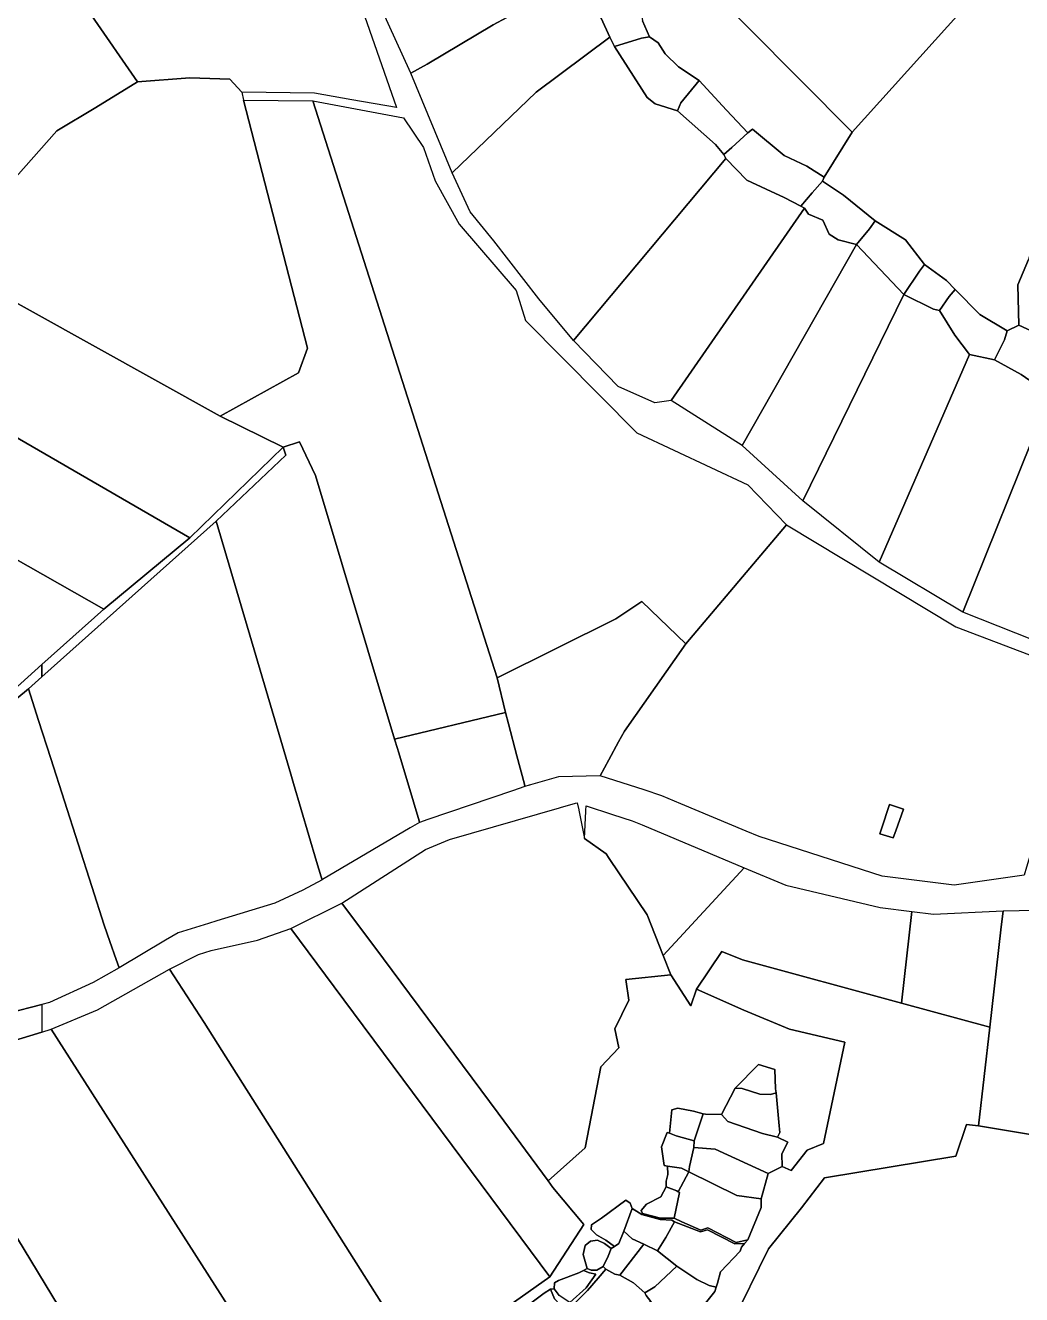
# Model space of a CAD drawing. Extents: x 542555 to 550520, y 1840485 to 1846995.
# Drawn here: x 547994.7 to 548318.6, y 1842078.1 to 1842490.9 of the extents above; entities that cross this region are included whole.
import ezdxf

# ---------------------------------------------------------------- set-up
doc = ezdxf.new("R2010")
doc.units = 0
doc.layers.add('Level 30', color=7, linetype='Continuous')

msp = doc.modelspace()

# ---------------------------------------------------------------- linework, layer by layer
at = {"layer": 'Level 30'}
for points in [[(548370.48, 1842574.82), (548263.49, 1842456.1), (548212.54, 1842507.49), (548194.8, 1842538.81), (548184.81, 1842554.07), (548190.9, 1842561.41), (548206.84, 1842579.48), (548214.39, 1842591.26), (548224.43, 1842605.95), (548239.64, 1842628.82), (548263, 1842656.35), (548273.1, 1842669.12), (548280.69, 1842680.6), (548288.5, 1842695), (548291.27, 1842698.13), (548303.84, 1842682.21), (548372.23, 1842576.15)], [(548372.23, 1842576.15), (548396.41, 1842538.6), (548413.66, 1842514.24), (548378.45, 1842481.39), (548360.91, 1842466.5), (548338.78, 1842444.43), (548335.77, 1842441.37), (548327.87, 1842430.37), (548323.28, 1842423.33), (548320.82, 1842414.75), (548317.38, 1842406.44), (548317.61, 1842393.42), (548313.87, 1842391.53), (548304.98, 1842396.86), (548296.91, 1842405.02), (548294.16, 1842407.93), (548286.96, 1842413.09), (548280.85, 1842421.08), (548270.94, 1842427.34), (548260.7, 1842435.63), (548253.84, 1842440.19), (548254.41, 1842441.55), (548263.49, 1842456.1), (548370.48, 1842574.82)], [(548171.88, 1842508.6), (548173.39, 1842505.47), (548146.76, 1842491.09), (548125.3, 1842478.26), (548119.95, 1842475.29), (548100.72, 1842517.7), (548087.87, 1842545.9), (548140.33, 1842551.88), (548141.74, 1842552.23), (548143.2, 1842550), (548146.89, 1842546.01), (548149.68, 1842541.02), (548153.54, 1842532.63), (548161.5, 1842521.35), (548165.83, 1842517.16)], [(548016.28, 1842493.97), (548031.07, 1842472.51), (548017.55, 1842464.19), (548004.85, 1842456.62), (547991.59, 1842441.51), (547975.82, 1842409.44), (547973.05, 1842405.72), (547965.95, 1842408.2), (547941.72, 1842399.62), (547938.27, 1842402.39), (547941.63, 1842407.89), (547950.93, 1842414.93), (547933.45, 1842427.41), (547931.74, 1842433.44), (547940.25, 1842446.76), (547937.62, 1842464.25), (547952.95, 1842490.88), (547953.43, 1842500.91), (547958.07, 1842509.7), (547969.65, 1842507.79), (548001.16, 1842502.6), (548006.91, 1842504.58)], [(548100.13, 1842507.77), (548115.26, 1842464.19), (548100.83, 1842466.62), (548088.64, 1842468.88), (548064.97, 1842469.18), (548061.1, 1842473.4), (548048.11, 1842473.87), (548031.07, 1842472.51), (548016.28, 1842493.97)], [(548186.55, 1842510.45), (548192.38, 1842501.68), (548192.4, 1842499.43), (548194.75, 1842496.31), (548195.27, 1842492.39), (548197.54, 1842487.16), (548195.02, 1842486.77), (548186.14, 1842483.96), (548184.62, 1842486.99), (548181.87, 1842493.25), (548175.12, 1842501.86), (548183.87, 1842508.17)], [(548175.12, 1842501.86), (548181.87, 1842493.25), (548184.62, 1842486.99), (548160.72, 1842469.19), (548133.39, 1842442.92), (548119.95, 1842475.29), (548125.3, 1842478.26), (548146.76, 1842491.09), (548173.39, 1842505.47)], [(548221.73, 1842448.86), (548222.39, 1842447.55), (548172.88, 1842388.36), (548161.58, 1842401.96), (548146.93, 1842420.8), (548139.25, 1842430.26), (548133.39, 1842442.92), (548160.72, 1842469.19), (548184.62, 1842486.99), (548186.14, 1842483.96), (548196.85, 1842467.44), (548199.42, 1842465.39), (548206.65, 1842463.09), (548218.99, 1842452.13)], [(548197.54, 1842487.16), (548200.43, 1842485.18), (548202.7, 1842481.64), (548207.04, 1842477.38), (548213.68, 1842472.94), (548207.71, 1842465.7), (548206.65, 1842463.09), (548199.42, 1842465.39), (548196.85, 1842467.44), (548186.14, 1842483.96), (548195.02, 1842486.77)], [(548083.48, 1842377.91), (548058.02, 1842363.76), (547975.82, 1842409.44), (547991.59, 1842441.51), (548004.85, 1842456.62), (548017.55, 1842464.19), (548031.07, 1842472.51), (548048.11, 1842473.87), (548061.1, 1842473.4), (548064.97, 1842469.18), (548065.58, 1842466.58), (548086.39, 1842385.91)], [(548213.68, 1842472.94), (548222.64, 1842463.3), (548229.53, 1842455.97), (548224.38, 1842451.12), (548221.73, 1842448.86), (548218.99, 1842452.13), (548206.65, 1842463.09), (548207.71, 1842465.7)], [(548148.07, 1842278.71), (548150.71, 1842267.44), (548114.71, 1842258.67), (548089.01, 1842344.49), (548083.72, 1842355.44), (548078.43, 1842353.71), (548058.02, 1842363.76), (548083.48, 1842377.91), (548086.39, 1842385.91), (548065.58, 1842466.58), (548088.12, 1842466.35)], [(548242.11, 1842328.38), (548209.38, 1842289.72), (548195.07, 1842303.46), (548186.65, 1842297.91), (548148.07, 1842278.71), (548088.12, 1842466.35), (548117.56, 1842460.78), (548124.1, 1842451.13), (548127.89, 1842440.37), (548135.73, 1842426.18), (548154.24, 1842404.6), (548157.24, 1842394.93), (548193.47, 1842358.35), (548229.57, 1842341.43)], [(548254.41, 1842441.55), (548253.84, 1842440.19), (548250.47, 1842436.41), (548246.73, 1842432.06), (548241.38, 1842434.85), (548235.54, 1842437.65), (548229.17, 1842440.5), (548222.39, 1842447.55), (548221.73, 1842448.86), (548224.38, 1842451.12), (548229.53, 1842455.97), (548231.03, 1842457.12), (548241.34, 1842448.55), (548248.75, 1842445.14)], [(548247.93, 1842431.39), (548204.63, 1842368.87), (548199.35, 1842368.15), (548187.39, 1842373.47), (548172.88, 1842388.36), (548222.39, 1842447.55), (548229.17, 1842440.5), (548235.54, 1842437.65), (548241.38, 1842434.85), (548246.73, 1842432.06)], [(548253.84, 1842440.19), (548260.7, 1842435.63), (548270.94, 1842427.34), (548269.12, 1842424.69), (548264.92, 1842419.66), (548258.95, 1842421.12), (548255.99, 1842423), (548253.9, 1842427.57), (548249.29, 1842429.48), (548247.93, 1842431.39), (548246.73, 1842432.06), (548250.47, 1842436.41)], [(548264.92, 1842419.66), (548227.72, 1842354.24), (548204.63, 1842368.87), (548247.93, 1842431.39), (548249.29, 1842429.48), (548253.9, 1842427.57), (548255.99, 1842423), (548258.95, 1842421.12)], [(548270.94, 1842427.34), (548280.85, 1842421.08), (548286.96, 1842413.09), (548285.37, 1842410.97), (548280.28, 1842403.37), (548264.92, 1842419.66), (548269.12, 1842424.69)], [(548264.92, 1842419.66), (548280.28, 1842403.37), (548247.42, 1842336.23), (548227.72, 1842354.24)], [(548058.02, 1842363.76), (548078.43, 1842353.71), (548048.11, 1842324.2), (547935.96, 1842389.18), (547930.25, 1842377.93), (547913.58, 1842389.38), (547918.45, 1842393.91), (547930.33, 1842414.74), (547941.63, 1842407.89), (547938.27, 1842402.39), (547941.72, 1842399.62), (547965.95, 1842408.2), (547973.05, 1842405.72), (547975.82, 1842409.44)], [(548286.96, 1842413.09), (548294.16, 1842407.93), (548296.91, 1842405.02), (548295, 1842402.65), (548291.85, 1842398.16), (548289.89, 1842398.53), (548280.28, 1842403.37), (548285.37, 1842410.97)], [(548296.91, 1842405.02), (548304.98, 1842396.86), (548313.87, 1842391.53), (548313.02, 1842388.6), (548309.69, 1842382.1), (548301.64, 1842383.87), (548296.87, 1842390.14), (548291.85, 1842398.16), (548295, 1842402.65)], [(548301.64, 1842383.87), (548272.22, 1842316.28), (548247.42, 1842336.23), (548280.28, 1842403.37), (548289.89, 1842398.53), (548291.85, 1842398.16), (548296.87, 1842390.14)], [(548317.61, 1842393.42), (548333, 1842386.29), (548346.4, 1842378.86), (548358.77, 1842372.75), (548388.1, 1842363.95), (548423.25, 1842366.84), (548421.2, 1842358.92), (548422.69, 1842354.43), (548422.62, 1842351.49), (548422.09, 1842349.85), (548395.63, 1842354.47), (548390.9, 1842344.74), (548387.63, 1842345.77), (548375.63, 1842349.91), (548361.08, 1842352.87), (548348.24, 1842359.2), (548329.96, 1842369.26), (548318.41, 1842377.29), (548309.69, 1842382.1), (548313.02, 1842388.6), (548313.87, 1842391.53)], [(547913.58, 1842389.38), (547930.25, 1842377.93), (547935.96, 1842389.18), (548048.11, 1842324.2), (548020.1, 1842301.01), (547946.98, 1842342.52), (547932.33, 1842334.98), (547916.69, 1842352.78), (547903.95, 1842351.25), (547903.39, 1842358.12), (547901, 1842365.91), (547905.54, 1842372.7), (547910.4, 1842381.42)], [(548325.35, 1842364.38), (548299.44, 1842300), (548272.22, 1842316.28), (548301.64, 1842383.87), (548309.69, 1842382.1), (548318.41, 1842377.29), (548329.96, 1842369.26)], [(548358.97, 1842346), (548328.12, 1842288.63), (548299.44, 1842300), (548325.35, 1842364.38), (548329.96, 1842369.26), (548348.24, 1842359.2), (548361.08, 1842352.87)], [(548119.769, 1842229.8719), (548091.22, 1842213.03), (548091.11, 1842212.97), (548091.1, 1842212.99), (548090.8102, 1842213.9753), (548089.35, 1842218.94), (548081.8708, 1842244.3238), (548080.9719, 1842247.3747), (548077.7197, 1842258.4123), (548056.73, 1842329.65), (548079.3, 1842351.05), (548078.43, 1842353.71), (548083.72, 1842355.44), (548089.01, 1842344.49), (548114.71, 1842258.67), (548115.5958, 1842255.7116), (548115.9144, 1842254.6476), (548118.9421, 1842244.5362), (548122.66, 1842232.12), (548122.8, 1842231.66)], [(548078.43, 1842353.71), (548079.3, 1842351.05), (548056.73, 1842329.65), (548000, 1842278.97), (548000, 1842282.96), (548020.1, 1842301.01), (548048.11, 1842324.2)], [(548056.73, 1842329.65), (548077.7197, 1842258.4123), (548080.9719, 1842247.3747), (548081.8708, 1842244.3238), (548089.35, 1842218.94), (548090.8102, 1842213.9753), (548091.1, 1842212.99), (548091.11, 1842212.97), (548084.91, 1842209.56), (548075.71, 1842205.39), (548056.8872, 1842199.6058), (548054.2, 1842198.78), (548044.27, 1842195.73), (548040.21, 1842193.33), (548025.09, 1842184.39), (548024.17, 1842187.05), (548022.14, 1842192.92), (548020.28, 1842198.28), (548016.2566, 1842210.7987), (548002.8863, 1842252.3999), (547998.9126, 1842264.764), (547995.61, 1842275.04), (548000, 1842278.96), (548000, 1842278.97)], [(548320.17, 1842217.13), (548319.39, 1842214.54), (548296.64, 1842211.26), (548273.24, 1842214.19), (548233.19, 1842227.08), (548229.02, 1842228.83), (548207.73, 1842237.74), (548201.53, 1842240.34), (548195.799, 1842242.194), (548186.2952, 1842245.2685), (548181.53, 1842246.81), (548184.3573, 1842252.0124), (548187.505, 1842257.8046), (548189.41, 1842261.31), (548209.38, 1842289.72), (548242.11, 1842328.38), (548297.13, 1842295.21), (548338.83, 1842279.38), (548321.97, 1842223.14)], [(548020.1, 1842301.01), (548000, 1842282.96), (548000, 1842282.97)], [(548184.3573, 1842252.0124), (548181.53, 1842246.81), (548167.94, 1842246.43), (548158.9, 1842243.85), (548158.54, 1842243.75), (548158.4424, 1842243.7226), (548157.08, 1842243.34), (548157.0561, 1842243.4326), (548156.92, 1842243.96), (548156.88, 1842244.1), (548154.4539, 1842253.2774), (548151.6866, 1842263.7457), (548150.71, 1842267.44), (548148.07, 1842278.71), (548186.65, 1842297.91), (548195.07, 1842303.46), (548209.38, 1842289.72), (548189.41, 1842261.31), (548187.505, 1842257.8046)], [(547995.61, 1842275.04), (547998.9126, 1842264.764), (548002.8863, 1842252.3999), (548016.2566, 1842210.7987), (548020.28, 1842198.28), (548022.14, 1842192.92), (548024.17, 1842187.05), (548025.09, 1842184.39), (548016.73, 1842179.59), (548002.47, 1842173.05), (548000, 1842172.42), (547989.04, 1842169.64), (547987.89, 1842173.17), (547985.98, 1842179.07), (547981.3336, 1842193.3608), (547963.39, 1842248.55), (547971.5112, 1842255.2269), (547984.1933, 1842265.6536)], [(548153.0219, 1842241.9573), (548125.5265, 1842232.589), (548122.8, 1842231.66), (548122.66, 1842232.12), (548118.9421, 1842244.5362), (548115.9144, 1842254.6476), (548115.5958, 1842255.7116), (548114.71, 1842258.67), (548150.71, 1842267.44), (548151.6866, 1842263.7457), (548154.4539, 1842253.2774), (548156.88, 1842244.1), (548156.92, 1842243.96), (548157.0561, 1842243.4326), (548157.08, 1842243.34)], [(548202.02, 1842188.39), (548204.5, 1842182.03), (548189.88, 1842180.59), (548190.8, 1842173.81), (548186.35, 1842164.48), (548187.62, 1842158.31), (548181.78, 1842152.18), (548176.6, 1842125.84), (548164.58, 1842115.05), (548148.33, 1842137.08), (548111.0742, 1842187.2292), (548097.59, 1842205.38), (548124.71, 1842222.82), (548132.57, 1842226.12), (548168.35, 1842236.42), (548168.68, 1842236.51), (548173.55, 1842237.91), (548174.1, 1842238.02), (548174.55, 1842235.77), (548174.58, 1842235.64), (548176.44, 1842226.42), (548183.48, 1842221.38), (548184.4432, 1842219.9558), (548196.85, 1842201.61)], [(548195.1544, 1842230.8128), (548228.39, 1842216.9), (548202.02, 1842188.39), (548196.85, 1842201.61), (548184.4432, 1842219.9558), (548183.48, 1842221.38), (548176.44, 1842226.42), (548176.91, 1842235.34), (548176.92, 1842235.47), (548177, 1842237.07), (548185.52, 1842234.27), (548191.96, 1842232.15)], [(548275.65, 1842237.52), (548280.1, 1842235.93), (548277.61, 1842228.92), (548276.81, 1842226.68), (548272.41, 1842227.88), (548272.96, 1842229.52)], [(548280.1, 1842235.93), (548275.65, 1842237.52), (548272.96, 1842229.52), (548272.41, 1842227.88), (548276.81, 1842226.68), (548277.61, 1842228.92)], [(548282.81, 1842202.66), (548279.45, 1842172.88), (548227.78, 1842186.92), (548221.14, 1842189.67), (548212.81, 1842177.4), (548211.03, 1842172.04), (548204.5, 1842182.03), (548202.02, 1842188.39), (548228.39, 1842216.9), (548241.89, 1842211.24), (548272.52, 1842203.98)], [(548176.21, 1842100.89), (548165.17, 1842083.88), (548095.0839, 1842178.18), (548080.97, 1842197.17), (548097.59, 1842205.38), (548111.0742, 1842187.2292), (548148.33, 1842137.08), (548164.58, 1842115.05), (548166.1, 1842112.85)], [(548311.83, 1842196.67), (548308.21, 1842165.07), (548279.45, 1842172.88), (548282.81, 1842202.66), (548289.87, 1842201.76), (548312.59, 1842202.86)], [(548369.34, 1842200.07), (548355.02, 1842126.29), (548345.37, 1842127.75), (548336.4, 1842127.65), (548304.53, 1842132.98), (548308.21, 1842165.07), (548311.83, 1842196.67), (548312.59, 1842202.86), (548338.44, 1842203.44), (548344.95, 1842203.74), (548360.86, 1842202.93)], [(548080.97, 1842197.17), (548095.0839, 1842178.18), (548165.17, 1842083.88), (548123.62, 1842054.52), (548058.5496, 1842157.5045), (548052.79, 1842166.62), (548041.55, 1842183.88), (548050.95, 1842188.68), (548055.01, 1842189.95), (548070.17, 1842193.4)], [(548041.55, 1842183.88), (548052.79, 1842166.62), (548058.5496, 1842157.5045), (548123.62, 1842054.52), (548100.99, 1842011.15), (548018.1689, 1842140.6082), (548002.98, 1842164.35), (548018.12, 1842170.65)], [(548002.98, 1842164.35), (548018.1689, 1842140.6082), (548100.99, 1842011.15), (548072.13, 1841992.3), (548080.24, 1841977.38), (548076.48, 1841970.47), (548073.95, 1841968.22), (548070.4, 1841966.51), (548059.44, 1841985.17), (547973.9505, 1842125.9886), (547957.54, 1842153.02), (547973.64, 1842156.34), (547989.73, 1842160.25), (548000, 1842163.43)], [(548066.44, 1841963.75), (548061.9, 1841957.06), (548056.05, 1841959.19), (548040.85, 1841971.99), (548000, 1842038), (547949.5828, 1842119.5691), (547937.14, 1842139.7), (547934.68, 1842144.5), (547940.64, 1842147.74), (547957.54, 1842153.02), (547973.9505, 1842125.9886), (548059.44, 1841985.17), (548070.4, 1841966.51)], [(548225.37, 1842145.21), (548232.99, 1842152.9), (548238.3, 1842151.27), (548238.54, 1842145), (548238.77, 1842143.69), (548236.94, 1842143.18), (548233.41, 1842143.29), (548227.71, 1842145.05)], [(548238.77, 1842143.69), (548239.7, 1842132.92), (548239.92, 1842130.82), (548239.19, 1842129.26), (548234.34, 1842130.51), (548223.09, 1842134.38), (548220.96, 1842136.69), (548225.37, 1842145.21), (548227.71, 1842145.05), (548233.41, 1842143.29), (548236.94, 1842143.18)], [(548215.06, 1842136.89), (548212.14, 1842128.11), (548206.23, 1842129.7), (548204.05, 1842130.58), (548204.84, 1842138.16), (548206.76, 1842138.72), (548211.89, 1842137.68)], [(548240.65, 1842123.82), (548240.68, 1842119.72), (548236.18, 1842117.44), (548218.93, 1842125.37), (548212, 1842125.87), (548212.14, 1842128.11), (548215.06, 1842136.89), (548215.74, 1842136.72), (548220.96, 1842136.69), (548223.09, 1842134.38), (548234.34, 1842130.51), (548239.19, 1842129.26), (548242.59, 1842127.66)], [(548212.14, 1842128.11), (548212, 1842125.87), (548210.61, 1842119.69), (548210.4, 1842118.01), (548209.74, 1842118.3), (548207.98, 1842119.14), (548203.4, 1842119.86), (548202.33, 1842120.09), (548201.5, 1842126.08), (548203.27, 1842130.82), (548204.05, 1842130.58), (548206.23, 1842129.7)], [(548236.18, 1842117.44), (548233.92, 1842109.2), (548226.01, 1842110.27), (548210.4, 1842118.01), (548210.61, 1842119.69), (548212, 1842125.87), (548218.93, 1842125.37)], [(548210.4, 1842118.01), (548206.88, 1842111.54), (548206.48, 1842111.81), (548203.01, 1842113.07), (548202.98, 1842114.91), (548203.56, 1842117.11), (548203.4, 1842119.86), (548207.98, 1842119.14), (548209.74, 1842118.3)], [(548233.86, 1842106.39), (548229.5, 1842095.86), (548225.77, 1842095.01), (548216.57, 1842099.76), (548214.26, 1842099.04), (548208.12, 1842101.73), (548205.57, 1842102.91), (548207.29, 1842111.26), (548206.88, 1842111.54), (548210.4, 1842118.01), (548226.01, 1842110.27), (548233.92, 1842109.2), (548233.87, 1842108.55)], [(548206.88, 1842111.54), (548207.29, 1842111.26), (548205.57, 1842102.91), (548201.14, 1842102.96), (548195.27, 1842104.5), (548194.82, 1842105.39), (548196.6, 1842107.45), (548201.26, 1842109.86), (548203.01, 1842113.07), (548206.48, 1842111.81)], [(548191.91, 1842106.11), (548189.26, 1842098.65), (548187.63, 1842094.68), (548186.14, 1842093.76), (548183.39, 1842095.76), (548180.34, 1842097.56), (548178.6, 1842099.29), (548178.74, 1842100.76), (548182, 1842102.92), (548189.84, 1842108.82), (548191.27, 1842107.86)], [(548202.86, 1842096.62), (548200.17, 1842092.34), (548195.69, 1842094.52), (548191.97, 1842096.19), (548189.26, 1842098.65), (548191.91, 1842106.11), (548194.23, 1842104.61), (548195.03, 1842104.15), (548200.99, 1842102.46), (548204.86, 1842102.28), (548205.69, 1842101.73)], [(548195.69, 1842094.52), (548187.94, 1842084.37), (548186.28, 1842084.68), (548183.35, 1842086.32), (548182.48, 1842087.22), (548184.14, 1842090.58), (548185.06, 1842093.09), (548186.14, 1842093.76), (548187.63, 1842094.68), (548189.26, 1842098.65), (548191.97, 1842096.19)], [(548219.7, 1842081.78), (548219.24, 1842080.44), (548217.02, 1842081), (548212.94, 1842082.99), (548206.41, 1842087.27), (548200.17, 1842092.34), (548202.86, 1842096.62), (548205.69, 1842101.73), (548214.19, 1842098.47), (548216.41, 1842099.14), (548225.35, 1842094.56), (548228.5, 1842094.7), (548227.5, 1842093.55), (548227.03, 1842092.23), (548220.62, 1842085.52)], [(548184.14, 1842090.58), (548182.48, 1842087.22), (548180.4, 1842086.06), (548178.59, 1842085.99), (548177.32, 1842086.54), (548175.95, 1842091.06), (548176.64, 1842094.08), (548178.41, 1842095.5), (548180.69, 1842095.82), (548182.96, 1842094.65), (548185.06, 1842093.09)], [(548200.17, 1842092.34), (548206.41, 1842087.27), (548199.31, 1842080.65), (548196.04, 1842078.65), (548192.41, 1842081.87), (548187.94, 1842084.37), (548195.69, 1842094.52)], [(548196.04, 1842078.65), (548196.52, 1842077.81), (548197.95, 1842075.88), (548195.11, 1842073.4), (548190.36, 1842069.16), (548185.08, 1842070.18), (548174.75, 1842073.29), (548172.47, 1842074.44), (548177.46, 1842079.44), (548180.92, 1842083.43), (548183.35, 1842086.32), (548186.28, 1842084.68), (548187.94, 1842084.37), (548192.41, 1842081.87)], [(548213.65, 1842072.62), (548213.28, 1842071.89), (548211.17, 1842067.71), (548210.42, 1842067.2), (548205.61, 1842068.79), (548198.73, 1842075.03), (548197.95, 1842075.88), (548196.52, 1842077.81), (548196.04, 1842078.65), (548199.31, 1842080.65), (548206.41, 1842087.27), (548212.94, 1842082.99), (548217.02, 1842081), (548219.24, 1842080.44), (548218.79, 1842079.1)], [(548178.11, 1842085.12), (548180.07, 1842084.72), (548176.97, 1842080.23), (548171.67, 1842075.52), (548168.22, 1842077.83), (548166.61, 1842079.98), (548166.7, 1842081.91), (548167.95, 1842082.62), (548174.61, 1842085.18), (548176.07, 1842085.88)], [(548164.95, 1842070.13), (548165.3, 1842068.72), (548157.38, 1842059.93), (548155.38, 1842060.22), (548152.04, 1842062.12), (548149.72, 1842065.65), (548150.85, 1842069.24), (548163.34, 1842078.52), (548165.42, 1842079.79), (548166.7, 1842076.68), (548168.42, 1842074.9)]]:
    msp.add_lwpolyline(points, close=True, dxfattribs=at)
for points in [[(548212.54, 1842507.49), (548263.49, 1842456.1), (548254.41, 1842441.55), (548248.75, 1842445.14), (548241.34, 1842448.55), (548231.03, 1842457.12), (548229.53, 1842455.97), (548222.64, 1842463.3), (548213.68, 1842472.94), (548207.04, 1842477.38), (548202.7, 1842481.64), (548200.43, 1842485.18), (548197.54, 1842487.16), (548195.27, 1842492.39)], [(548333, 1842386.29), (548317.61, 1842393.42), (548317.38, 1842406.44), (548320.82, 1842414.75)], [(547946.98, 1842342.52), (548020.1, 1842301.01), (548000, 1842282.97), (547982.71, 1842267.45)], [(547982.71, 1842267.45), (548000, 1842282.97), (548000, 1842282.96), (548000, 1842278.97), (547995.61, 1842275.04), (547984.1933, 1842265.6536)], [(548213.65, 1842072.62), (548218.79, 1842079.1), (548219.24, 1842080.44), (548219.7, 1842081.78), (548220.62, 1842085.52), (548227.03, 1842092.23), (548227.5, 1842093.55), (548228.5, 1842094.7), (548229.5, 1842095.86), (548233.86, 1842106.39), (548233.87, 1842108.55), (548233.92, 1842109.2), (548236.18, 1842117.44), (548240.68, 1842119.72), (548243.6, 1842118.38), (548248.85, 1842125.08), (548254.12, 1842127.24), (548261.13, 1842160.18), (548243.08, 1842164.42), (548228.21, 1842170.58), (548212.81, 1842177.4), (548221.14, 1842189.67), (548227.78, 1842186.92), (548279.45, 1842172.88), (548308.21, 1842165.07), (548304.53, 1842132.98), (548300.66, 1842133.34), (548297.16, 1842123.13), (548254.42, 1842116.08), (548247.03, 1842106.33), (548236.27, 1842092.95), (548224.28, 1842068.42)], [(548123.62, 1842054.52), (548165.17, 1842083.88), (548176.21, 1842100.89), (548166.1, 1842112.85), (548164.58, 1842115.05), (548176.6, 1842125.84), (548181.78, 1842152.18), (548187.62, 1842158.31), (548186.35, 1842164.48), (548190.8, 1842173.81), (548189.88, 1842180.59), (548204.5, 1842182.03), (548211.03, 1842172.04), (548212.81, 1842177.4), (548228.21, 1842170.58), (548243.08, 1842164.42), (548261.13, 1842160.18), (548254.12, 1842127.24), (548248.85, 1842125.08), (548243.6, 1842118.38), (548240.68, 1842119.72), (548240.65, 1842123.82), (548242.59, 1842127.66), (548239.19, 1842129.26), (548239.92, 1842130.82), (548239.7, 1842132.92), (548238.77, 1842143.69), (548238.54, 1842145), (548238.3, 1842151.27), (548232.99, 1842152.9), (548225.37, 1842145.21), (548220.96, 1842136.69), (548215.74, 1842136.72), (548215.06, 1842136.89), (548211.89, 1842137.68), (548206.76, 1842138.72), (548204.84, 1842138.16), (548204.05, 1842130.58), (548203.27, 1842130.82), (548201.5, 1842126.08), (548202.33, 1842120.09), (548203.4, 1842119.86), (548203.56, 1842117.11), (548202.98, 1842114.91), (548203.01, 1842113.07), (548201.26, 1842109.86), (548196.6, 1842107.45), (548194.82, 1842105.39), (548195.27, 1842104.5), (548201.14, 1842102.96), (548205.57, 1842102.91), (548208.12, 1842101.73), (548214.26, 1842099.04), (548216.57, 1842099.76), (548225.77, 1842095.01), (548229.5, 1842095.86), (548228.5, 1842094.7), (548225.35, 1842094.56), (548216.41, 1842099.14), (548214.19, 1842098.47), (548205.69, 1842101.73), (548204.86, 1842102.28), (548200.99, 1842102.46), (548195.03, 1842104.15), (548194.23, 1842104.61), (548191.91, 1842106.11), (548191.27, 1842107.86), (548189.84, 1842108.82), (548182, 1842102.92), (548178.74, 1842100.76), (548178.6, 1842099.29), (548180.34, 1842097.56), (548183.39, 1842095.76), (548186.14, 1842093.76), (548185.06, 1842093.09), (548182.96, 1842094.65), (548180.69, 1842095.82), (548178.41, 1842095.5), (548176.64, 1842094.08), (548175.95, 1842091.06), (548177.32, 1842086.54), (548176.07, 1842085.88), (548174.61, 1842085.18), (548167.95, 1842082.62), (548166.7, 1842081.91), (548166.61, 1842079.98), (548165.42, 1842079.79), (548163.34, 1842078.52), (548150.85, 1842069.24)], [(547989.04, 1842169.64), (548000, 1842172.42), (548000, 1842171.55), (548000, 1842165.01), (548000, 1842163.43), (547989.73, 1842160.25)], [(548324.91, 1842053.66), (548301.2, 1842050.54), (548283.18, 1842051.67), (548279.49, 1842051.15), (548274.62, 1842045.58), (548241.14, 1842039.31), (548225.54, 1842027.84), (548193.77, 1842036.39), (548193.75, 1842041.41), (548202.92, 1842057.4), (548212.75, 1842065.28), (548215.38, 1842070.79), (548224.28, 1842068.42), (548236.27, 1842092.95), (548247.03, 1842106.33), (548254.42, 1842116.08), (548297.16, 1842123.13), (548300.66, 1842133.34), (548304.53, 1842132.98), (548336.4, 1842127.65)], [(548171.67, 1842075.52), (548176.97, 1842080.23), (548180.07, 1842084.72), (548178.11, 1842085.12), (548176.07, 1842085.88), (548177.32, 1842086.54), (548178.59, 1842085.99), (548180.4, 1842086.06), (548182.48, 1842087.22), (548183.35, 1842086.32), (548180.92, 1842083.43), (548177.46, 1842079.44), (548172.47, 1842074.44)], [(548166.7, 1842076.68), (548165.42, 1842079.79), (548166.61, 1842079.98), (548168.22, 1842077.83)]]:
    msp.add_lwpolyline(points, dxfattribs=at)

doc.saveas('drawing.dxf')
